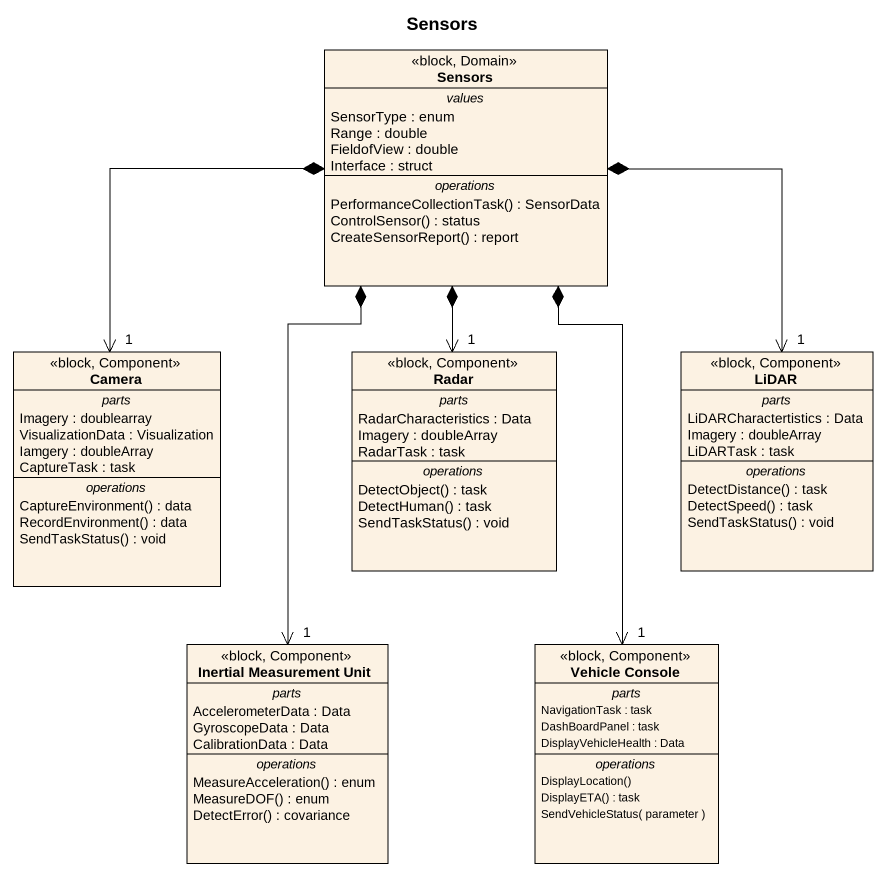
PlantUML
@startuml
title Sensors
hide circle
hide empty members
class Sensors <<block, Domain>> {
  -- values --
  SensorType : enum
  Range : double
  FieldofView : double
  Interface : struct
  -- operations --
  PerformanceCollectionTask() : SensorData
  ControlSensor() : status
  CreateSensorReport() : report
}
class Camera <<block, Component>> {
  -- parts --
  Imagery : doublearray
  VisualizationData : Visualization
  Iamgery : doubleArray
  CaptureTask : task
  -- operations --
  CaptureEnvironment() : data
  RecordEnvironment() : data
  SendTaskStatus() : void
}
class Radar <<block, Component>> {
  -- parts --
  RadarCharacteristics : Data
  Imagery : doubleArray
  RadarTask : task
  -- operations --
  DetectObject() : task
  DetectHuman() : task
  SendTaskStatus() : void
}
class LiDAR <<block, Component>> {
  -- parts --
  LiDARCharactertistics : Data
  Imagery : doubleArray
  LiDARTask : task
  -- operations --
  DetectDistance() : task
  DetectSpeed() : task
  SendTaskStatus() : void
}
class "Inertial Measurement Unit" as Inertial_Measurement_Unit <<block, Component>> {
  -- parts --
  AccelerometerData : Data
  GyroscopeData : Data
  CalibrationData : Data
  -- operations --
  MeasureAcceleration() : enum
  MeasureDOF() : enum
  DetectError() : covariance
}
class "Vehicle Console" as Vehicle_Console <<block, Component>> {
  -- parts --
  NavigationTask : task
  DashBoardPanel : task
  DisplayVehicleHealth : Data
  -- operations --
  DisplayLocation()
  DisplayETA() : task
  SendVehicleStatus( parameter )
}
Sensors *--> "1" Camera
Sensors *--> "1" Radar
Sensors *--> "1" LiDAR
Sensors *--> "1" Inertial_Measurement_Unit
Sensors *--> "1" Vehicle_Console
@enduml
